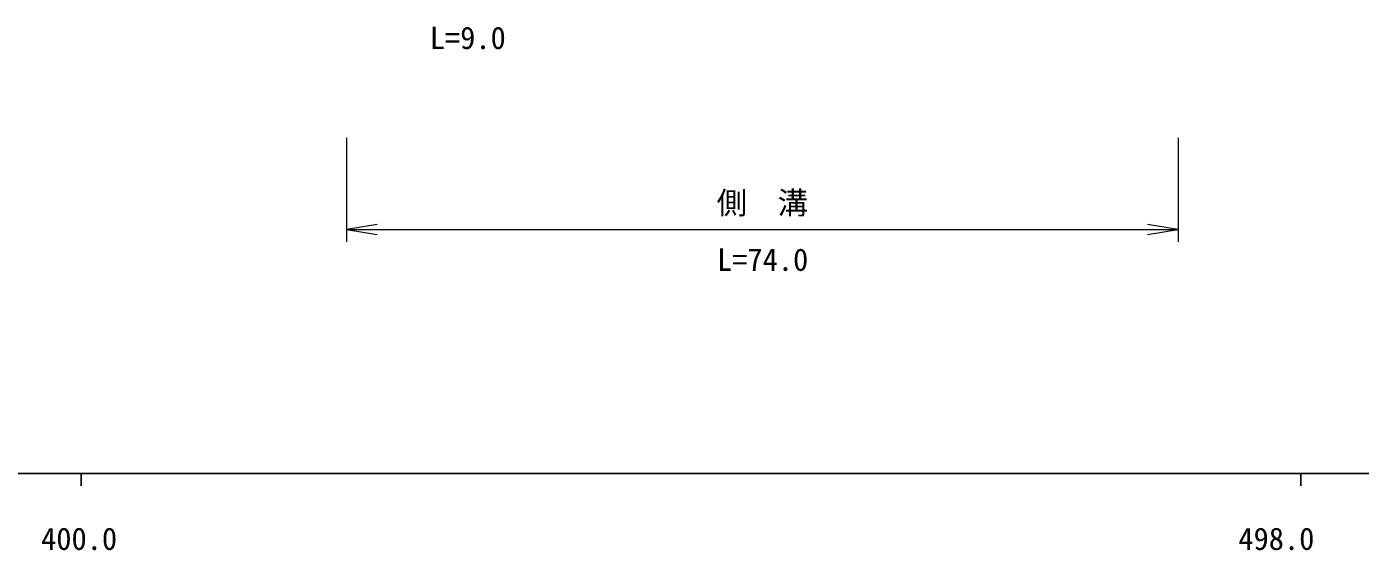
# Model space of a CAD drawing. Units: millimetres, scale not verified. Extents: x 40000 to 680000, y 20000 to 380000.
# Drawn here: x 463544 to 572884, y 198715 to 241619 of the extents above; entities that cross this region are included whole.
import ezdxf
from ezdxf.enums import TextEntityAlignment as Align

# ---------------------------------------------------------------- set-up
doc = ezdxf.new("R2010")
doc.units = ezdxf.units.MM
doc.header["$LTSCALE"] = 1000
doc.layers.add('M-STR-HTXT', color=7, linetype='Continuous', lineweight=13)
doc.layers.add('M-TTL-BAND', color=7, linetype='Continuous', lineweight=25)
doc.styles.add('ＭＳ ゴシック', font='')
doc.styles.get('ＭＳ ゴシック').set_extended_font_data('MS Gothic')

# ---------------------------------------------------------------- blocks, each defined once
blk = doc.blocks.new('open_arrow')
at = {"color": 0, "linetype": 'Continuous', "lineweight": -2}
blk.add_lwpolyline([(7.5, 1.25), (0, 0), (7.5, -1.25)], dxfattribs=at)

msp = doc.modelspace()

# ---------------------------------------------------------------- linework, layer by layer
at = {"layer": 'M-STR-HTXT'}
for p, q in [((489772, 232500), (489772, 224000)), ((557938, 232500), (557938, 224000)), ((489772, 225000), (557938, 225000))]:
    msp.add_line(p, q, dxfattribs=at)
at = {"layer": 'M-TTL-BAND'}
for p, q in [((40000, 205000), (579000, 205000)), ((468000, 205000), (468000, 204000)), ((568000, 205000), (568000, 204000))]:
    msp.add_line(p, q, dxfattribs=at)

# ---------------------------------------------------------------- block references
at = {"layer": 'M-STR-HTXT', "xscale": 333, "yscale": 333}
msp.add_blockref('open_arrow', (489772, 225000), dxfattribs=at)
at = {"layer": 'M-STR-HTXT', "xscale": 333, "yscale": 333, "rotation": 180}
msp.add_blockref('open_arrow', (557938, 225000), dxfattribs=at)

# ---------------------------------------------------------------- texts
at = {"layer": 'M-STR-HTXT', "style": 'ＭＳ ゴシック'}
for s, p in [('L=9.0', (499708, 239236)), ('L=74.0', (523882, 221062))]:
    msp.add_text(s, height=1833, dxfattribs=at).set_placement(p, align=Align.BOTTOM_CENTER)
msp.add_text('側\u3000溝', height=1833, dxfattribs=at).set_placement((523856, 227184), align=Align.MIDDLE_CENTER)
at = {"layer": 'M-TTL-BAND', "style": 'ＭＳ ゴシック'}
for s, p in [('400.0', (467844, 198195)), ('498.0', (566000, 198195))]:
    msp.add_text(s, height=1833, dxfattribs=at).set_placement(p, align=Align.BOTTOM_CENTER)

doc.saveas('drawing.dxf')
